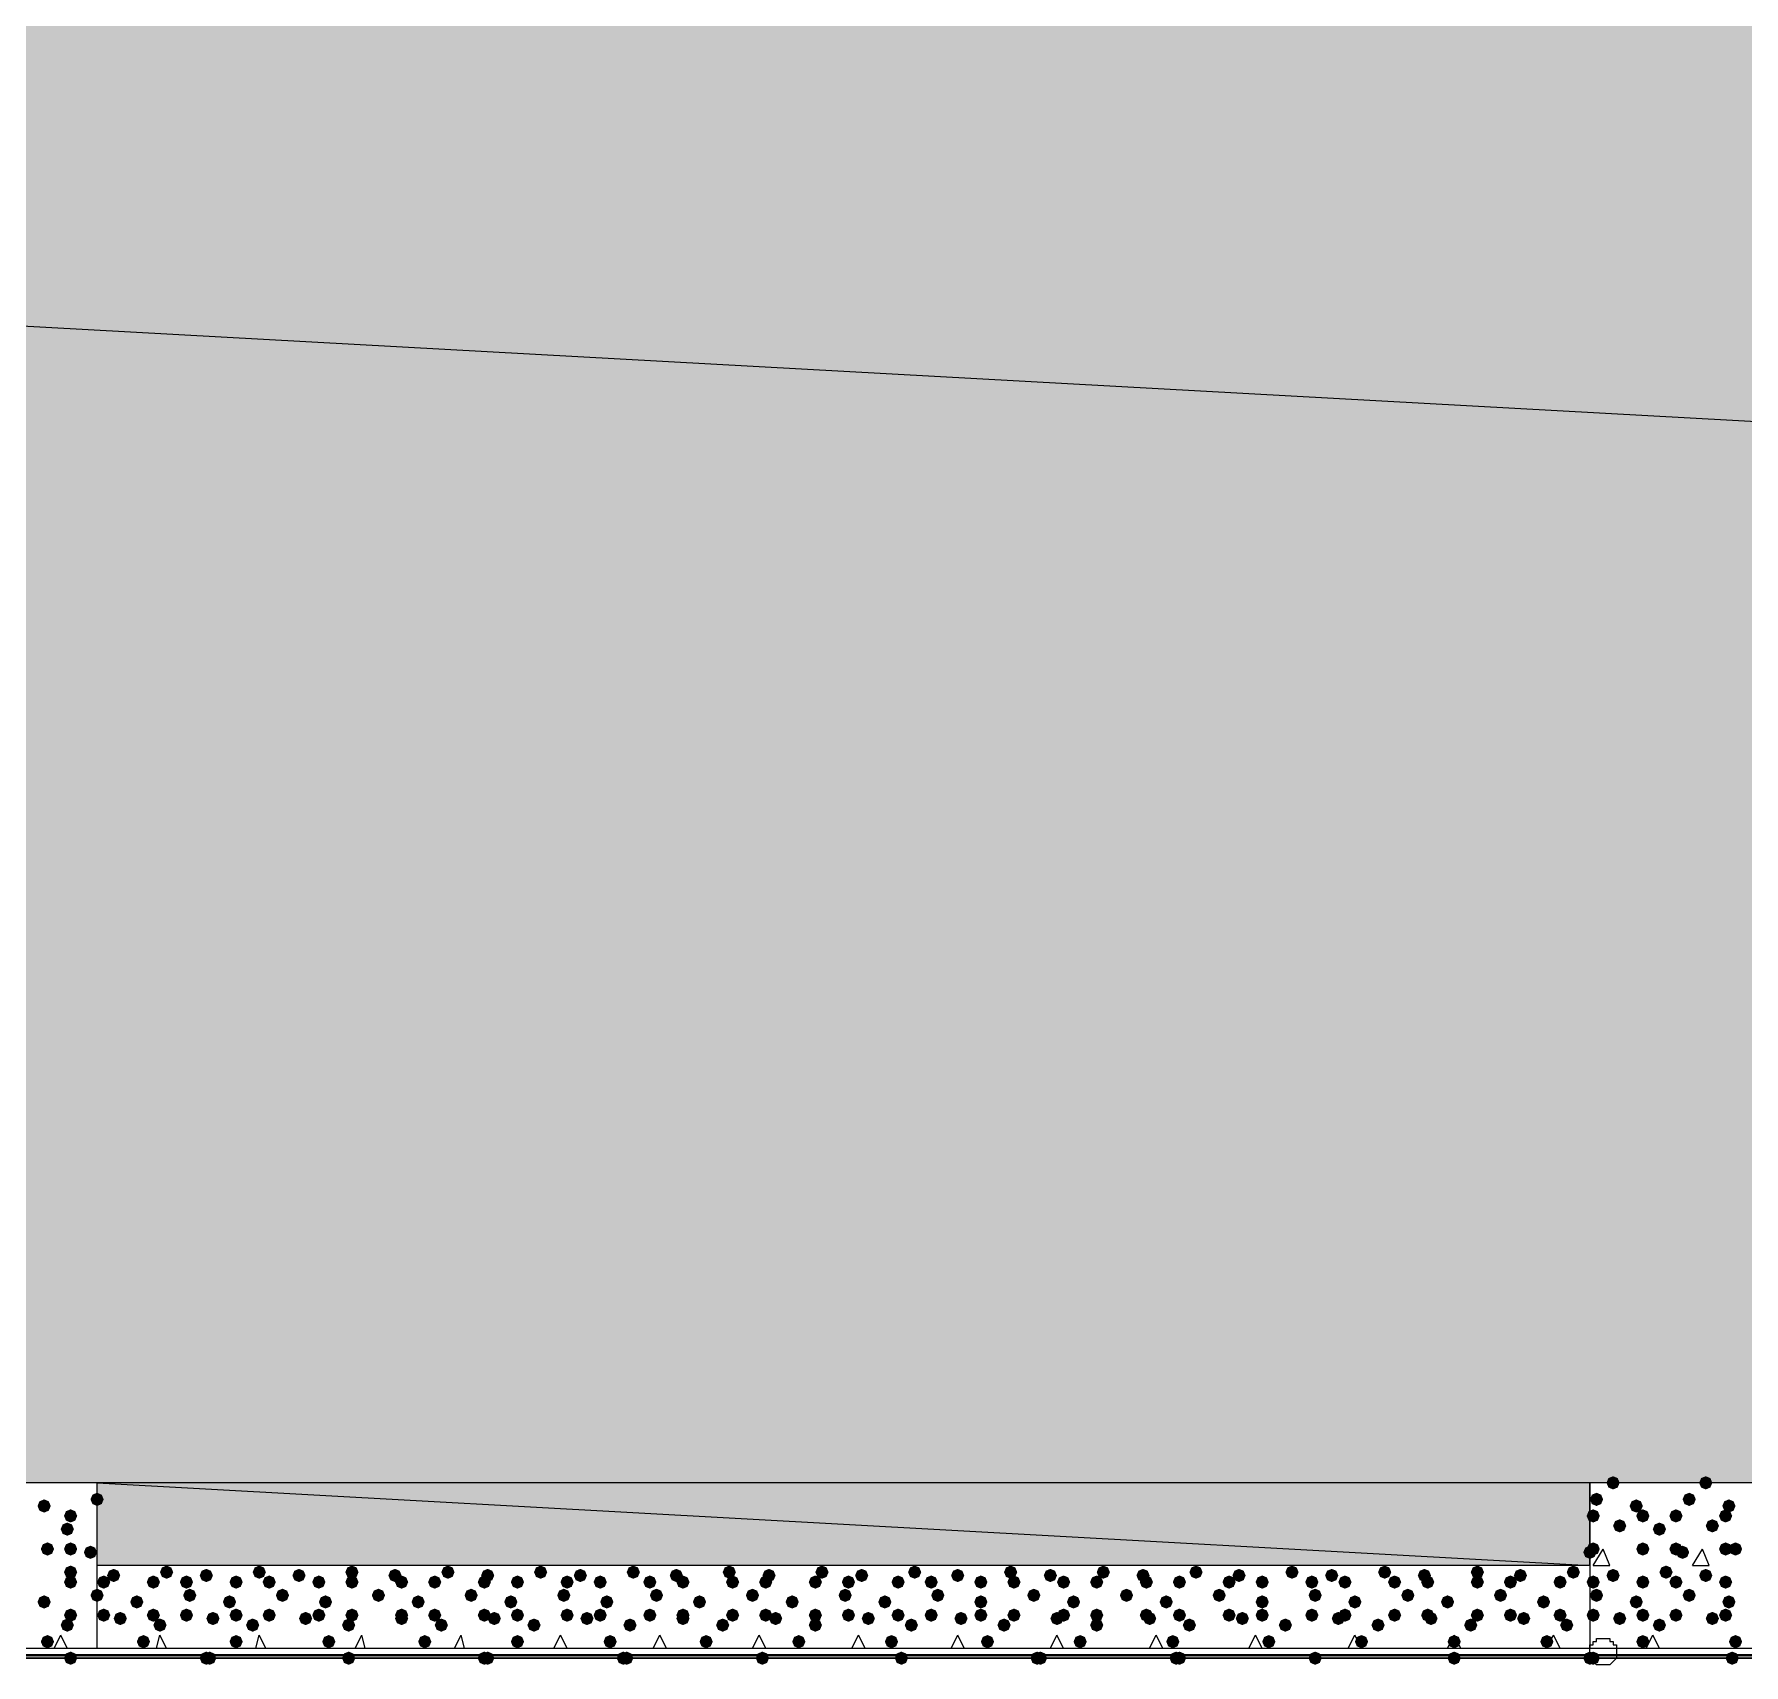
# Model space of a CAD drawing. Header units: millimetres. Extents: x 0 to 420, y 0 to 297.
# Drawn here: x 111.34 to 133.2, y 84.33 to 105.19 of the extents above; entities that cross this region are included whole.
import ezdxf

# ---------------------------------------------------------------- set-up
doc = ezdxf.new("R2010")
doc.units = ezdxf.units.MM
doc.layers.get('0').update_dxf_attribs({"linetype": 'CONTINUOUS'})

msp = doc.modelspace()

# ---------------------------------------------------------------- hatches: boundary and pattern name
at = {"true_color": 0x000008}
h = msp.add_hatch(color=0, dxfattribs=at)
h.paths.add_polyline_path([(379.518333, 105.748667), (33.401, 105.748667), (379.518333, 86.656333)], flags=0)
h.paths.add_polyline_path([(33.401, 105.748667), (379.518333, 86.656333), (33.401, 86.656333)], flags=0)
h = msp.add_hatch(color=0, dxfattribs=at)
h.paths.add_polyline_path([(131.233333, 86.656333), (112.141, 86.656333), (131.233333, 85.598)], flags=0)
h.paths.add_polyline_path([(112.141, 86.656333), (131.233333, 85.598), (112.141, 85.598)], flags=0)
at = {"true_color": 0x000007}
for points in [[(131.614333, 86.656333), (131.589463, 86.596537), (131.529667, 86.571667), (131.469871, 86.596537), (131.445, 86.656333), (131.469871, 86.716129), (131.529667, 86.741), (131.589462, 86.716129)], [(132.799667, 86.656333), (132.774796, 86.596537), (132.715, 86.571667), (132.655204, 86.596537), (132.630333, 86.656333), (132.655204, 86.716129), (132.715, 86.741), (132.774796, 86.716129)], [(111.548333, 86.36), (111.523463, 86.300204), (111.463667, 86.275333), (111.403871, 86.300204), (111.379, 86.36), (111.403871, 86.419796), (111.463667, 86.444667), (111.523462, 86.419796)], [(112.225667, 86.444667), (112.200796, 86.384871), (112.141, 86.36), (112.081204, 86.384871), (112.056333, 86.444667), (112.081204, 86.504462), (112.141, 86.529333), (112.200796, 86.504463)], [(131.402667, 86.444667), (131.377796, 86.384871), (131.318, 86.36), (131.258204, 86.384871), (131.233333, 86.444667), (131.258204, 86.504462), (131.318, 86.529333), (131.377796, 86.504463)], [(131.910667, 86.36), (131.885796, 86.300204), (131.826, 86.275333), (131.766204, 86.300204), (131.741333, 86.36), (131.766204, 86.419796), (131.826, 86.444667), (131.885796, 86.419796)], [(132.588, 86.444667), (132.563129, 86.384871), (132.503333, 86.36), (132.443537, 86.384871), (132.418667, 86.444667), (132.443537, 86.504462), (132.503333, 86.529333), (132.563129, 86.504463)], [(133.096, 86.36), (133.071129, 86.300204), (133.011333, 86.275333), (132.951538, 86.300204), (132.926667, 86.36), (132.951537, 86.419796), (133.011333, 86.444667), (133.071129, 86.419796)], [(111.887, 86.233), (111.862129, 86.173204), (111.802333, 86.148333), (111.742538, 86.173204), (111.717667, 86.233), (111.742537, 86.292796), (111.802333, 86.317667), (111.862129, 86.292796)], [(131.360333, 86.233), (131.335463, 86.173204), (131.275667, 86.148333), (131.215871, 86.173204), (131.191, 86.233), (131.215871, 86.292796), (131.275667, 86.317667), (131.335462, 86.292796)], [(131.699, 86.106), (131.674129, 86.046204), (131.614333, 86.021333), (131.554537, 86.046204), (131.529667, 86.106), (131.554537, 86.165796), (131.614333, 86.190667), (131.674129, 86.165796)], [(131.995333, 86.233), (131.970463, 86.173204), (131.910667, 86.148333), (131.850871, 86.173204), (131.826, 86.233), (131.850871, 86.292796), (131.910667, 86.317667), (131.970462, 86.292796)], [(132.418667, 86.233), (132.393796, 86.173204), (132.334, 86.148333), (132.274204, 86.173204), (132.249333, 86.233), (132.274204, 86.292796), (132.334, 86.317667), (132.393796, 86.292796)], [(132.884333, 86.106), (132.859463, 86.046204), (132.799667, 86.021333), (132.739871, 86.046204), (132.715, 86.106), (132.739871, 86.165796), (132.799667, 86.190667), (132.859462, 86.165796)], [(133.053667, 86.233), (133.028796, 86.173204), (132.969, 86.148333), (132.909204, 86.173204), (132.884333, 86.233), (132.909204, 86.292796), (132.969, 86.317667), (133.028796, 86.292796)], [(111.844667, 86.063667), (111.819796, 86.003871), (111.76, 85.979), (111.700204, 86.003871), (111.675333, 86.063667), (111.700204, 86.123462), (111.76, 86.148333), (111.819796, 86.123463)], [(132.207, 86.063667), (132.182129, 86.003871), (132.122333, 85.979), (132.062538, 86.003871), (132.037667, 86.063667), (132.062537, 86.123462), (132.122333, 86.148333), (132.182129, 86.123463)], [(111.590667, 85.809667), (111.565796, 85.749871), (111.506, 85.725), (111.446204, 85.749871), (111.421333, 85.809667), (111.446204, 85.869462), (111.506, 85.894333), (111.565796, 85.869463)], [(111.887, 85.809667), (111.862129, 85.749871), (111.802333, 85.725), (111.742538, 85.749871), (111.717667, 85.809667), (111.742537, 85.869462), (111.802333, 85.894333), (111.862129, 85.869463)], [(112.141, 85.767333), (112.116129, 85.707538), (112.056333, 85.682667), (111.996537, 85.707538), (111.971667, 85.767333), (111.996537, 85.827129), (112.056333, 85.852), (112.116129, 85.827129)], [(131.318, 85.767333), (131.293129, 85.707538), (131.233333, 85.682667), (131.173537, 85.707538), (131.148667, 85.767333), (131.173537, 85.827129), (131.233333, 85.852), (131.293129, 85.827129)], [(131.360333, 85.809667), (131.335463, 85.749871), (131.275667, 85.725), (131.215871, 85.749871), (131.191, 85.809667), (131.215871, 85.869462), (131.275667, 85.894333), (131.335462, 85.869463)], [(131.995333, 85.809667), (131.970463, 85.749871), (131.910667, 85.725), (131.850871, 85.749871), (131.826, 85.809667), (131.850871, 85.869462), (131.910667, 85.894333), (131.970462, 85.869463)], [(131.995333, 85.809667), (131.970463, 85.749871), (131.910667, 85.725), (131.850871, 85.749871), (131.826, 85.809667), (131.850871, 85.869462), (131.910667, 85.894333), (131.970462, 85.869463)], [(132.418667, 85.809667), (132.393796, 85.749871), (132.334, 85.725), (132.274204, 85.749871), (132.249333, 85.809667), (132.274204, 85.869462), (132.334, 85.894333), (132.393796, 85.869463)], [(132.503333, 85.767333), (132.478463, 85.707538), (132.418667, 85.682667), (132.358871, 85.707538), (132.334, 85.767333), (132.358871, 85.827129), (132.418667, 85.852), (132.478462, 85.827129)], [(133.053667, 85.809667), (133.028796, 85.749871), (132.969, 85.725), (132.909204, 85.749871), (132.884333, 85.809667), (132.909204, 85.869462), (132.969, 85.894333), (133.028796, 85.869463)], [(133.180667, 85.809667), (133.155796, 85.749871), (133.096, 85.725), (133.036204, 85.749871), (133.011333, 85.809667), (133.036204, 85.869462), (133.096, 85.894333), (133.155796, 85.869463)], [(111.887, 85.513333), (111.862129, 85.453537), (111.802333, 85.428667), (111.742538, 85.453537), (111.717667, 85.513333), (111.742537, 85.573129), (111.802333, 85.598), (111.862129, 85.573129)], [(131.614333, 85.471), (131.589463, 85.411204), (131.529667, 85.386333), (131.469871, 85.411204), (131.445, 85.471), (131.469871, 85.530796), (131.529667, 85.555667), (131.589462, 85.530796)], [(132.291667, 85.513333), (132.266796, 85.453537), (132.207, 85.428667), (132.147204, 85.453537), (132.122333, 85.513333), (132.147204, 85.573129), (132.207, 85.598), (132.266796, 85.573129)], [(132.799667, 85.471), (132.774796, 85.411204), (132.715, 85.386333), (132.655204, 85.411204), (132.630333, 85.471), (132.655204, 85.530796), (132.715, 85.555667), (132.774796, 85.530796)], [(111.887, 85.386333), (111.862129, 85.326537), (111.802333, 85.301667), (111.742538, 85.326537), (111.717667, 85.386333), (111.742537, 85.446129), (111.802333, 85.471), (111.862129, 85.446129)], [(112.225667, 85.217), (112.200796, 85.157204), (112.141, 85.132333), (112.081204, 85.157204), (112.056333, 85.217), (112.081204, 85.276796), (112.141, 85.301667), (112.200796, 85.276796)], [(131.360333, 85.386333), (131.335463, 85.326537), (131.275667, 85.301667), (131.215871, 85.326537), (131.191, 85.386333), (131.215871, 85.446129), (131.275667, 85.471), (131.335462, 85.446129)], [(131.402667, 85.217), (131.377796, 85.157204), (131.318, 85.132333), (131.258204, 85.157204), (131.233333, 85.217), (131.258204, 85.276796), (131.318, 85.301667), (131.377796, 85.276796)], [(131.995333, 85.386333), (131.970463, 85.326537), (131.910667, 85.301667), (131.850871, 85.326537), (131.826, 85.386333), (131.850871, 85.446129), (131.910667, 85.471), (131.970462, 85.446129)], [(132.418667, 85.386333), (132.393796, 85.326537), (132.334, 85.301667), (132.274204, 85.326537), (132.249333, 85.386333), (132.274204, 85.446129), (132.334, 85.471), (132.393796, 85.446129)], [(132.588, 85.217), (132.563129, 85.157204), (132.503333, 85.132333), (132.443537, 85.157204), (132.418667, 85.217), (132.443537, 85.276796), (132.503333, 85.301667), (132.563129, 85.276796)], [(133.053667, 85.386333), (133.028796, 85.326537), (132.969, 85.301667), (132.909204, 85.326537), (132.884333, 85.386333), (132.909204, 85.446129), (132.969, 85.471), (133.028796, 85.446129)], [(111.548333, 85.132333), (111.523463, 85.072538), (111.463667, 85.047667), (111.403871, 85.072538), (111.379, 85.132333), (111.403871, 85.192129), (111.463667, 85.217), (111.523462, 85.192129)], [(131.910667, 85.132333), (131.885796, 85.072538), (131.826, 85.047667), (131.766204, 85.072538), (131.741333, 85.132333), (131.766204, 85.192129), (131.826, 85.217), (131.885796, 85.192129)], [(133.096, 85.132333), (133.071129, 85.072538), (133.011333, 85.047667), (132.951538, 85.072538), (132.926667, 85.132333), (132.951537, 85.192129), (133.011333, 85.217), (133.071129, 85.192129)], [(111.844667, 84.836), (111.819796, 84.776204), (111.76, 84.751333), (111.700204, 84.776204), (111.675333, 84.836), (111.700204, 84.895796), (111.76, 84.920667), (111.819796, 84.895796)], [(111.887, 84.963), (111.862129, 84.903204), (111.802333, 84.878333), (111.742538, 84.903204), (111.717667, 84.963), (111.742537, 85.022796), (111.802333, 85.047667), (111.862129, 85.022796)], [(131.360333, 84.963), (131.335463, 84.903204), (131.275667, 84.878333), (131.215871, 84.903204), (131.191, 84.963), (131.215871, 85.022796), (131.275667, 85.047667), (131.335462, 85.022796)], [(131.699, 84.920667), (131.674129, 84.860871), (131.614333, 84.836), (131.554537, 84.860871), (131.529667, 84.920667), (131.554537, 84.980462), (131.614333, 85.005333), (131.674129, 84.980463)], [(131.995333, 84.963), (131.970463, 84.903204), (131.910667, 84.878333), (131.850871, 84.903204), (131.826, 84.963), (131.850871, 85.022796), (131.910667, 85.047667), (131.970462, 85.022796)], [(132.207, 84.836), (132.182129, 84.776204), (132.122333, 84.751333), (132.062538, 84.776204), (132.037667, 84.836), (132.062537, 84.895796), (132.122333, 84.920667), (132.182129, 84.895796)], [(132.418667, 84.963), (132.393796, 84.903204), (132.334, 84.878333), (132.274204, 84.903204), (132.249333, 84.963), (132.274204, 85.022796), (132.334, 85.047667), (132.393796, 85.022796)], [(132.884333, 84.920667), (132.859463, 84.860871), (132.799667, 84.836), (132.739871, 84.860871), (132.715, 84.920667), (132.739871, 84.980462), (132.799667, 85.005333), (132.859462, 84.980463)], [(133.053667, 84.963), (133.028796, 84.903204), (132.969, 84.878333), (132.909204, 84.903204), (132.884333, 84.963), (132.909204, 85.022796), (132.969, 85.047667), (133.028796, 85.022796)], [(111.590667, 84.624333), (111.565796, 84.564537), (111.506, 84.539667), (111.446204, 84.564537), (111.421333, 84.624333), (111.446204, 84.684129), (111.506, 84.709), (111.565796, 84.684129)], [(131.995333, 84.624333), (131.970463, 84.564537), (131.910667, 84.539667), (131.850871, 84.564537), (131.826, 84.624333), (131.850871, 84.684129), (131.910667, 84.709), (131.970462, 84.684129)], [(133.180667, 84.624333), (133.155796, 84.564537), (133.096, 84.539667), (133.036204, 84.564537), (133.011333, 84.624333), (133.036204, 84.684129), (133.096, 84.709), (133.155796, 84.684129)]]:
    msp.add_hatch(color=0, dxfattribs=at).paths.add_polyline_path(points, flags=0)
at = {"true_color": 0x000008}
for points in [[(112.437333, 85.471), (112.412463, 85.411204), (112.352667, 85.386333), (112.292871, 85.411204), (112.268, 85.471), (112.292871, 85.530796), (112.352667, 85.555667), (112.412462, 85.530796)], [(113.114667, 85.513333), (113.089796, 85.453537), (113.03, 85.428667), (112.970204, 85.453537), (112.945333, 85.513333), (112.970204, 85.573129), (113.03, 85.598), (113.089796, 85.573129)], [(113.622667, 85.471), (113.597796, 85.411204), (113.538, 85.386333), (113.478204, 85.411204), (113.453333, 85.471), (113.478204, 85.530796), (113.538, 85.555667), (113.597796, 85.530796)], [(114.3, 85.513333), (114.275129, 85.453537), (114.215333, 85.428667), (114.155538, 85.453537), (114.130667, 85.513333), (114.155537, 85.573129), (114.215333, 85.598), (114.275129, 85.573129)], [(114.808, 85.471), (114.783129, 85.411204), (114.723333, 85.386333), (114.663537, 85.411204), (114.638667, 85.471), (114.663537, 85.530796), (114.723333, 85.555667), (114.783129, 85.530796)], [(115.485333, 85.513333), (115.460463, 85.453537), (115.400667, 85.428667), (115.340871, 85.453537), (115.316, 85.513333), (115.340871, 85.573129), (115.400667, 85.598), (115.460462, 85.573129)], [(116.035667, 85.471), (116.010796, 85.411204), (115.951, 85.386333), (115.891204, 85.411204), (115.866333, 85.471), (115.891204, 85.530796), (115.951, 85.555667), (116.010796, 85.530796)], [(116.713, 85.513333), (116.688129, 85.453537), (116.628333, 85.428667), (116.568537, 85.453537), (116.543667, 85.513333), (116.568537, 85.573129), (116.628333, 85.598), (116.688129, 85.573129)], [(117.221, 85.471), (117.196129, 85.411204), (117.136333, 85.386333), (117.076537, 85.411204), (117.051667, 85.471), (117.076537, 85.530796), (117.136333, 85.555667), (117.196129, 85.530796)], [(117.898333, 85.513333), (117.873463, 85.453537), (117.813667, 85.428667), (117.753871, 85.453537), (117.729, 85.513333), (117.753871, 85.573129), (117.813667, 85.598), (117.873462, 85.573129)], [(118.406333, 85.471), (118.381463, 85.411204), (118.321667, 85.386333), (118.261871, 85.411204), (118.237, 85.471), (118.261871, 85.530796), (118.321667, 85.555667), (118.381462, 85.530796)], [(119.083667, 85.513333), (119.058796, 85.453537), (118.999, 85.428667), (118.939204, 85.453537), (118.914333, 85.513333), (118.939204, 85.573129), (118.999, 85.598), (119.058796, 85.573129)], [(119.634, 85.471), (119.609129, 85.411204), (119.549333, 85.386333), (119.489538, 85.411204), (119.464667, 85.471), (119.489537, 85.530796), (119.549333, 85.555667), (119.609129, 85.530796)], [(120.311333, 85.513333), (120.286463, 85.453537), (120.226667, 85.428667), (120.166871, 85.453537), (120.142, 85.513333), (120.166871, 85.573129), (120.226667, 85.598), (120.286462, 85.573129)], [(120.819333, 85.471), (120.794462, 85.411204), (120.734667, 85.386333), (120.674871, 85.411204), (120.65, 85.471), (120.674871, 85.530796), (120.734667, 85.555667), (120.794462, 85.530796)], [(121.496667, 85.513333), (121.471796, 85.453537), (121.412, 85.428667), (121.352204, 85.453537), (121.327333, 85.513333), (121.352204, 85.573129), (121.412, 85.598), (121.471796, 85.573129)], [(122.004667, 85.471), (121.979796, 85.411204), (121.92, 85.386333), (121.860204, 85.411204), (121.835333, 85.471), (121.860204, 85.530796), (121.92, 85.555667), (121.979796, 85.530796)], [(122.682, 85.513333), (122.657129, 85.453537), (122.597333, 85.428667), (122.537538, 85.453537), (122.512667, 85.513333), (122.537537, 85.573129), (122.597333, 85.598), (122.657129, 85.573129)], [(123.232333, 85.471), (123.207463, 85.411204), (123.147667, 85.386333), (123.087871, 85.411204), (123.063, 85.471), (123.087871, 85.530796), (123.147667, 85.555667), (123.207462, 85.530796)], [(123.909667, 85.513333), (123.884796, 85.453537), (123.825, 85.428667), (123.765204, 85.453537), (123.740333, 85.513333), (123.765204, 85.573129), (123.825, 85.598), (123.884796, 85.573129)], [(124.417667, 85.471), (124.392796, 85.411204), (124.333, 85.386333), (124.273204, 85.411204), (124.248333, 85.471), (124.273204, 85.530796), (124.333, 85.555667), (124.392796, 85.530796)], [(125.095, 85.513333), (125.070129, 85.453537), (125.010333, 85.428667), (124.950538, 85.453537), (124.925667, 85.513333), (124.950537, 85.573129), (125.010333, 85.598), (125.070129, 85.573129)], [(125.603, 85.471), (125.578129, 85.411204), (125.518333, 85.386333), (125.458537, 85.411204), (125.433667, 85.471), (125.458537, 85.530796), (125.518333, 85.555667), (125.578129, 85.530796)], [(126.280333, 85.513333), (126.255463, 85.453537), (126.195667, 85.428667), (126.135871, 85.453537), (126.111, 85.513333), (126.135871, 85.573129), (126.195667, 85.598), (126.255462, 85.573129)], [(126.830667, 85.471), (126.805796, 85.411204), (126.746, 85.386333), (126.686204, 85.411204), (126.661333, 85.471), (126.686204, 85.530796), (126.746, 85.555667), (126.805796, 85.530796)], [(127.508, 85.513333), (127.483129, 85.453537), (127.423333, 85.428667), (127.363537, 85.453537), (127.338667, 85.513333), (127.363537, 85.573129), (127.423333, 85.598), (127.483129, 85.573129)], [(128.016, 85.471), (127.991129, 85.411204), (127.931333, 85.386333), (127.871537, 85.411204), (127.846667, 85.471), (127.871537, 85.530796), (127.931333, 85.555667), (127.991129, 85.530796)], [(128.693333, 85.513333), (128.668463, 85.453537), (128.608667, 85.428667), (128.548871, 85.453537), (128.524, 85.513333), (128.548871, 85.573129), (128.608667, 85.598), (128.668462, 85.573129)], [(129.201333, 85.471), (129.176462, 85.411204), (129.116667, 85.386333), (129.056871, 85.411204), (129.032, 85.471), (129.056871, 85.530796), (129.116667, 85.555667), (129.176462, 85.530796)], [(129.878667, 85.513333), (129.853796, 85.453537), (129.794, 85.428667), (129.734204, 85.453537), (129.709333, 85.513333), (129.734204, 85.573129), (129.794, 85.598), (129.853796, 85.573129)], [(130.429, 85.471), (130.404129, 85.411204), (130.344333, 85.386333), (130.284538, 85.411204), (130.259667, 85.471), (130.284537, 85.530796), (130.344333, 85.555667), (130.404129, 85.530796)], [(131.106333, 85.513333), (131.081462, 85.453537), (131.021667, 85.428667), (130.961871, 85.453537), (130.937, 85.513333), (130.961871, 85.573129), (131.021667, 85.598), (131.081462, 85.573129)], [(112.310333, 85.386333), (112.285463, 85.326537), (112.225667, 85.301667), (112.165871, 85.326537), (112.141, 85.386333), (112.165871, 85.446129), (112.225667, 85.471), (112.285462, 85.446129)], [(112.945333, 85.386333), (112.920463, 85.326537), (112.860667, 85.301667), (112.800871, 85.326537), (112.776, 85.386333), (112.800871, 85.446129), (112.860667, 85.471), (112.920462, 85.446129)], [(113.368667, 85.386333), (113.343796, 85.326537), (113.284, 85.301667), (113.224204, 85.326537), (113.199333, 85.386333), (113.224204, 85.446129), (113.284, 85.471), (113.343796, 85.446129)], [(113.411, 85.217), (113.386129, 85.157204), (113.326333, 85.132333), (113.266537, 85.157204), (113.241667, 85.217), (113.266537, 85.276796), (113.326333, 85.301667), (113.386129, 85.276796)], [(114.003667, 85.386333), (113.978796, 85.326537), (113.919, 85.301667), (113.859204, 85.326537), (113.834333, 85.386333), (113.859204, 85.446129), (113.919, 85.471), (113.978796, 85.446129)], [(114.427, 85.386333), (114.402129, 85.326537), (114.342333, 85.301667), (114.282538, 85.326537), (114.257667, 85.386333), (114.282537, 85.446129), (114.342333, 85.471), (114.402129, 85.446129)], [(114.596333, 85.217), (114.571463, 85.157204), (114.511667, 85.132333), (114.451871, 85.157204), (114.427, 85.217), (114.451871, 85.276796), (114.511667, 85.301667), (114.571462, 85.276796)], [(115.062, 85.386333), (115.037129, 85.326537), (114.977333, 85.301667), (114.917538, 85.326537), (114.892667, 85.386333), (114.917537, 85.446129), (114.977333, 85.471), (115.037129, 85.446129)], [(115.485333, 85.386333), (115.460463, 85.326537), (115.400667, 85.301667), (115.340871, 85.326537), (115.316, 85.386333), (115.340871, 85.446129), (115.400667, 85.471), (115.460462, 85.446129)], [(115.824, 85.217), (115.799129, 85.157204), (115.739333, 85.132333), (115.679538, 85.157204), (115.654667, 85.217), (115.679537, 85.276796), (115.739333, 85.301667), (115.799129, 85.276796)], [(116.120333, 85.386333), (116.095463, 85.326537), (116.035667, 85.301667), (115.975871, 85.326537), (115.951, 85.386333), (115.975871, 85.446129), (116.035667, 85.471), (116.095462, 85.446129)], [(116.543667, 85.386333), (116.518796, 85.326537), (116.459, 85.301667), (116.399204, 85.326537), (116.374333, 85.386333), (116.399204, 85.446129), (116.459, 85.471), (116.518796, 85.446129)], [(117.009333, 85.217), (116.984462, 85.157204), (116.924667, 85.132333), (116.864871, 85.157204), (116.84, 85.217), (116.864871, 85.276796), (116.924667, 85.301667), (116.984462, 85.276796)], [(117.178667, 85.386333), (117.153796, 85.326537), (117.094, 85.301667), (117.034204, 85.326537), (117.009333, 85.386333), (117.034204, 85.446129), (117.094, 85.471), (117.153796, 85.446129)], [(117.602, 85.386333), (117.577129, 85.326537), (117.517333, 85.301667), (117.457538, 85.326537), (117.432667, 85.386333), (117.457537, 85.446129), (117.517333, 85.471), (117.577129, 85.446129)], [(118.194667, 85.217), (118.169796, 85.157204), (118.11, 85.132333), (118.050204, 85.157204), (118.025333, 85.217), (118.050204, 85.276796), (118.11, 85.301667), (118.169796, 85.276796)], [(118.237, 85.386333), (118.212129, 85.326537), (118.152333, 85.301667), (118.092538, 85.326537), (118.067667, 85.386333), (118.092537, 85.446129), (118.152333, 85.471), (118.212129, 85.446129)], [(118.660333, 85.386333), (118.635463, 85.326537), (118.575667, 85.301667), (118.515871, 85.326537), (118.491, 85.386333), (118.515871, 85.446129), (118.575667, 85.471), (118.635462, 85.446129)], [(119.295333, 85.386333), (119.270463, 85.326537), (119.210667, 85.301667), (119.150871, 85.326537), (119.126, 85.386333), (119.150871, 85.446129), (119.210667, 85.471), (119.270462, 85.446129)], [(119.38, 85.217), (119.355129, 85.157204), (119.295333, 85.132333), (119.235538, 85.157204), (119.210667, 85.217), (119.235537, 85.276796), (119.295333, 85.301667), (119.355129, 85.276796)], [(119.718667, 85.386333), (119.693796, 85.326537), (119.634, 85.301667), (119.574204, 85.326537), (119.549333, 85.386333), (119.574204, 85.446129), (119.634, 85.471), (119.693796, 85.446129)], [(120.353667, 85.386333), (120.328796, 85.326537), (120.269, 85.301667), (120.209204, 85.326537), (120.184333, 85.386333), (120.209204, 85.446129), (120.269, 85.471), (120.328796, 85.446129)], [(120.607667, 85.217), (120.582796, 85.157204), (120.523, 85.132333), (120.463204, 85.157204), (120.438333, 85.217), (120.463204, 85.276796), (120.523, 85.301667), (120.582796, 85.276796)], [(120.777, 85.386333), (120.752129, 85.326537), (120.692333, 85.301667), (120.632538, 85.326537), (120.607667, 85.386333), (120.632537, 85.446129), (120.692333, 85.471), (120.752129, 85.446129)], [(121.412, 85.386333), (121.387129, 85.326537), (121.327333, 85.301667), (121.267538, 85.326537), (121.242667, 85.386333), (121.267537, 85.446129), (121.327333, 85.471), (121.387129, 85.446129)], [(121.793, 85.217), (121.768129, 85.157204), (121.708333, 85.132333), (121.648537, 85.157204), (121.623667, 85.217), (121.648537, 85.276796), (121.708333, 85.301667), (121.768129, 85.276796)], [(121.835333, 85.386333), (121.810463, 85.326537), (121.750667, 85.301667), (121.690871, 85.326537), (121.666, 85.386333), (121.690871, 85.446129), (121.750667, 85.471), (121.810462, 85.446129)], [(122.470333, 85.386333), (122.445463, 85.326537), (122.385667, 85.301667), (122.325871, 85.326537), (122.301, 85.386333), (122.325871, 85.446129), (122.385667, 85.471), (122.445462, 85.446129)], [(122.893667, 85.386333), (122.868796, 85.326537), (122.809, 85.301667), (122.749204, 85.326537), (122.724333, 85.386333), (122.749204, 85.446129), (122.809, 85.471), (122.868796, 85.446129)], [(122.978333, 85.217), (122.953463, 85.157204), (122.893667, 85.132333), (122.833871, 85.157204), (122.809, 85.217), (122.833871, 85.276796), (122.893667, 85.301667), (122.953462, 85.276796)], [(123.528667, 85.386333), (123.503796, 85.326537), (123.444, 85.301667), (123.384204, 85.326537), (123.359333, 85.386333), (123.384204, 85.446129), (123.444, 85.471), (123.503796, 85.446129)], [(123.952, 85.386333), (123.927129, 85.326537), (123.867333, 85.301667), (123.807538, 85.326537), (123.782667, 85.386333), (123.807537, 85.446129), (123.867333, 85.471), (123.927129, 85.446129)], [(124.206, 85.217), (124.181129, 85.157204), (124.121333, 85.132333), (124.061537, 85.157204), (124.036667, 85.217), (124.061537, 85.276796), (124.121333, 85.301667), (124.181129, 85.276796)], [(124.587, 85.386333), (124.562129, 85.326537), (124.502333, 85.301667), (124.442538, 85.326537), (124.417667, 85.386333), (124.442537, 85.446129), (124.502333, 85.471), (124.562129, 85.446129)], [(125.010333, 85.386333), (124.985463, 85.326537), (124.925667, 85.301667), (124.865871, 85.326537), (124.841, 85.386333), (124.865871, 85.446129), (124.925667, 85.471), (124.985462, 85.446129)], [(125.391333, 85.217), (125.366463, 85.157204), (125.306667, 85.132333), (125.246871, 85.157204), (125.222, 85.217), (125.246871, 85.276796), (125.306667, 85.301667), (125.366462, 85.276796)], [(125.645333, 85.386333), (125.620463, 85.326537), (125.560667, 85.301667), (125.500871, 85.326537), (125.476, 85.386333), (125.500871, 85.446129), (125.560667, 85.471), (125.620462, 85.446129)], [(126.068667, 85.386333), (126.043796, 85.326537), (125.984, 85.301667), (125.924204, 85.326537), (125.899333, 85.386333), (125.924204, 85.446129), (125.984, 85.471), (126.043796, 85.446129)], [(126.576667, 85.217), (126.551796, 85.157204), (126.492, 85.132333), (126.432204, 85.157204), (126.407333, 85.217), (126.432204, 85.276796), (126.492, 85.301667), (126.551796, 85.276796)], [(126.703667, 85.386333), (126.678796, 85.326537), (126.619, 85.301667), (126.559204, 85.326537), (126.534333, 85.386333), (126.559204, 85.446129), (126.619, 85.471), (126.678796, 85.446129)], [(127.127, 85.386333), (127.102129, 85.326537), (127.042333, 85.301667), (126.982538, 85.326537), (126.957667, 85.386333), (126.982537, 85.446129), (127.042333, 85.471), (127.102129, 85.446129)], [(127.762, 85.386333), (127.737129, 85.326537), (127.677333, 85.301667), (127.617538, 85.326537), (127.592667, 85.386333), (127.617537, 85.446129), (127.677333, 85.471), (127.737129, 85.446129)], [(127.804333, 85.217), (127.779462, 85.157204), (127.719667, 85.132333), (127.659871, 85.157204), (127.635, 85.217), (127.659871, 85.276796), (127.719667, 85.301667), (127.779462, 85.276796)], [(128.185333, 85.386333), (128.160463, 85.326537), (128.100667, 85.301667), (128.040871, 85.326537), (128.016, 85.386333), (128.040871, 85.446129), (128.100667, 85.471), (128.160462, 85.446129)], [(128.820333, 85.386333), (128.795463, 85.326537), (128.735667, 85.301667), (128.675871, 85.326537), (128.651, 85.386333), (128.675871, 85.446129), (128.735667, 85.471), (128.795462, 85.446129)], [(128.989667, 85.217), (128.964796, 85.157204), (128.905, 85.132333), (128.845204, 85.157204), (128.820333, 85.217), (128.845204, 85.276796), (128.905, 85.301667), (128.964796, 85.276796)], [(129.243667, 85.386333), (129.218796, 85.326537), (129.159, 85.301667), (129.099204, 85.326537), (129.074333, 85.386333), (129.099204, 85.446129), (129.159, 85.471), (129.218796, 85.446129)], [(129.878667, 85.386333), (129.853796, 85.326537), (129.794, 85.301667), (129.734204, 85.326537), (129.709333, 85.386333), (129.734204, 85.446129), (129.794, 85.471), (129.853796, 85.446129)], [(130.175, 85.217), (130.150129, 85.157204), (130.090333, 85.132333), (130.030538, 85.157204), (130.005667, 85.217), (130.030537, 85.276796), (130.090333, 85.301667), (130.150129, 85.276796)], [(130.302, 85.386333), (130.277129, 85.326537), (130.217333, 85.301667), (130.157538, 85.326537), (130.132667, 85.386333), (130.157537, 85.446129), (130.217333, 85.471), (130.277129, 85.446129)], [(130.937, 85.386333), (130.912129, 85.326537), (130.852333, 85.301667), (130.792538, 85.326537), (130.767667, 85.386333), (130.792537, 85.446129), (130.852333, 85.471), (130.912129, 85.446129)], [(112.733667, 85.132333), (112.708796, 85.072538), (112.649, 85.047667), (112.589204, 85.072538), (112.564333, 85.132333), (112.589204, 85.192129), (112.649, 85.217), (112.708796, 85.192129)], [(113.919, 85.132333), (113.894129, 85.072538), (113.834333, 85.047667), (113.774538, 85.072538), (113.749667, 85.132333), (113.774537, 85.192129), (113.834333, 85.217), (113.894129, 85.192129)], [(115.146667, 85.132333), (115.121796, 85.072538), (115.062, 85.047667), (115.002204, 85.072538), (114.977333, 85.132333), (115.002204, 85.192129), (115.062, 85.217), (115.121796, 85.192129)], [(116.332, 85.132333), (116.307129, 85.072538), (116.247333, 85.047667), (116.187538, 85.072538), (116.162667, 85.132333), (116.187537, 85.192129), (116.247333, 85.217), (116.307129, 85.192129)], [(117.517333, 85.132333), (117.492463, 85.072538), (117.432667, 85.047667), (117.372871, 85.072538), (117.348, 85.132333), (117.372871, 85.192129), (117.432667, 85.217), (117.492462, 85.192129)], [(118.745, 85.132333), (118.720129, 85.072538), (118.660333, 85.047667), (118.600538, 85.072538), (118.575667, 85.132333), (118.600537, 85.192129), (118.660333, 85.217), (118.720129, 85.192129)], [(119.930333, 85.132333), (119.905463, 85.072538), (119.845667, 85.047667), (119.785871, 85.072538), (119.761, 85.132333), (119.785871, 85.192129), (119.845667, 85.217), (119.905462, 85.192129)], [(121.115667, 85.132333), (121.090796, 85.072538), (121.031, 85.047667), (120.971204, 85.072538), (120.946333, 85.132333), (120.971204, 85.192129), (121.031, 85.217), (121.090796, 85.192129)], [(122.301, 85.132333), (122.276129, 85.072538), (122.216333, 85.047667), (122.156537, 85.072538), (122.131667, 85.132333), (122.156537, 85.192129), (122.216333, 85.217), (122.276129, 85.192129)], [(123.528667, 85.132333), (123.503796, 85.072538), (123.444, 85.047667), (123.384204, 85.072538), (123.359333, 85.132333), (123.384204, 85.192129), (123.444, 85.217), (123.503796, 85.192129)], [(124.714, 85.132333), (124.689129, 85.072538), (124.629333, 85.047667), (124.569538, 85.072538), (124.544667, 85.132333), (124.569537, 85.192129), (124.629333, 85.217), (124.689129, 85.192129)], [(125.899333, 85.132333), (125.874462, 85.072538), (125.814667, 85.047667), (125.754871, 85.072538), (125.73, 85.132333), (125.754871, 85.192129), (125.814667, 85.217), (125.874462, 85.192129)], [(127.127, 85.132333), (127.102129, 85.072538), (127.042333, 85.047667), (126.982538, 85.072538), (126.957667, 85.132333), (126.982537, 85.192129), (127.042333, 85.217), (127.102129, 85.192129)], [(128.312333, 85.132333), (128.287463, 85.072538), (128.227667, 85.047667), (128.167871, 85.072538), (128.143, 85.132333), (128.167871, 85.192129), (128.227667, 85.217), (128.287462, 85.192129)], [(129.497667, 85.132333), (129.472796, 85.072538), (129.413, 85.047667), (129.353204, 85.072538), (129.328333, 85.132333), (129.353204, 85.192129), (129.413, 85.217), (129.472796, 85.192129)], [(130.725333, 85.132333), (130.700463, 85.072538), (130.640667, 85.047667), (130.580871, 85.072538), (130.556, 85.132333), (130.580871, 85.192129), (130.640667, 85.217), (130.700462, 85.192129)], [(112.310333, 84.963), (112.285463, 84.903204), (112.225667, 84.878333), (112.165871, 84.903204), (112.141, 84.963), (112.165871, 85.022796), (112.225667, 85.047667), (112.285462, 85.022796)], [(112.522, 84.920667), (112.497129, 84.860871), (112.437333, 84.836), (112.377538, 84.860871), (112.352667, 84.920667), (112.377537, 84.980462), (112.437333, 85.005333), (112.497129, 84.980463)], [(112.945333, 84.963), (112.920463, 84.903204), (112.860667, 84.878333), (112.800871, 84.903204), (112.776, 84.963), (112.800871, 85.022796), (112.860667, 85.047667), (112.920462, 85.022796)], [(113.03, 84.836), (113.005129, 84.776204), (112.945333, 84.751333), (112.885538, 84.776204), (112.860667, 84.836), (112.885537, 84.895796), (112.945333, 84.920667), (113.005129, 84.895796)], [(113.368667, 84.963), (113.343796, 84.903204), (113.284, 84.878333), (113.224204, 84.903204), (113.199333, 84.963), (113.224204, 85.022796), (113.284, 85.047667), (113.343796, 85.022796)], [(113.707333, 84.920667), (113.682463, 84.860871), (113.622667, 84.836), (113.562871, 84.860871), (113.538, 84.920667), (113.562871, 84.980462), (113.622667, 85.005333), (113.682462, 84.980463)], [(114.003667, 84.963), (113.978796, 84.903204), (113.919, 84.878333), (113.859204, 84.903204), (113.834333, 84.963), (113.859204, 85.022796), (113.919, 85.047667), (113.978796, 85.022796)], [(114.215333, 84.836), (114.190463, 84.776204), (114.130667, 84.751333), (114.070871, 84.776204), (114.046, 84.836), (114.070871, 84.895796), (114.130667, 84.920667), (114.190462, 84.895796)], [(114.427, 84.963), (114.402129, 84.903204), (114.342333, 84.878333), (114.282538, 84.903204), (114.257667, 84.963), (114.282537, 85.022796), (114.342333, 85.047667), (114.402129, 85.022796)], [(114.892667, 84.920667), (114.867796, 84.860871), (114.808, 84.836), (114.748204, 84.860871), (114.723333, 84.920667), (114.748204, 84.980462), (114.808, 85.005333), (114.867796, 84.980463)], [(115.062, 84.963), (115.037129, 84.903204), (114.977333, 84.878333), (114.917538, 84.903204), (114.892667, 84.963), (114.917537, 85.022796), (114.977333, 85.047667), (115.037129, 85.022796)], [(115.443, 84.836), (115.418129, 84.776204), (115.358333, 84.751333), (115.298537, 84.776204), (115.273667, 84.836), (115.298537, 84.895796), (115.358333, 84.920667), (115.418129, 84.895796)], [(115.485333, 84.963), (115.460463, 84.903204), (115.400667, 84.878333), (115.340871, 84.903204), (115.316, 84.963), (115.340871, 85.022796), (115.400667, 85.047667), (115.460462, 85.022796)], [(116.120333, 84.963), (116.095463, 84.903204), (116.035667, 84.878333), (115.975871, 84.903204), (115.951, 84.963), (115.975871, 85.022796), (116.035667, 85.047667), (116.095462, 85.022796)], [(116.120333, 84.920667), (116.095463, 84.860871), (116.035667, 84.836), (115.975871, 84.860871), (115.951, 84.920667), (115.975871, 84.980462), (116.035667, 85.005333), (116.095462, 84.980463)], [(116.543667, 84.963), (116.518796, 84.903204), (116.459, 84.878333), (116.399204, 84.903204), (116.374333, 84.963), (116.399204, 85.022796), (116.459, 85.047667), (116.518796, 85.022796)], [(116.628333, 84.836), (116.603463, 84.776204), (116.543667, 84.751333), (116.483871, 84.776204), (116.459, 84.836), (116.483871, 84.895796), (116.543667, 84.920667), (116.603462, 84.895796)], [(117.178667, 84.963), (117.153796, 84.903204), (117.094, 84.878333), (117.034204, 84.903204), (117.009333, 84.963), (117.034204, 85.022796), (117.094, 85.047667), (117.153796, 85.022796)], [(117.305667, 84.920667), (117.280796, 84.860871), (117.221, 84.836), (117.161204, 84.860871), (117.136333, 84.920667), (117.161204, 84.980462), (117.221, 85.005333), (117.280796, 84.980463)], [(117.602, 84.963), (117.577129, 84.903204), (117.517333, 84.878333), (117.457538, 84.903204), (117.432667, 84.963), (117.457537, 85.022796), (117.517333, 85.047667), (117.577129, 85.022796)], [(117.813667, 84.836), (117.788796, 84.776204), (117.729, 84.751333), (117.669204, 84.776204), (117.644333, 84.836), (117.669204, 84.895796), (117.729, 84.920667), (117.788796, 84.895796)], [(118.237, 84.963), (118.212129, 84.903204), (118.152333, 84.878333), (118.092538, 84.903204), (118.067667, 84.963), (118.092537, 85.022796), (118.152333, 85.047667), (118.212129, 85.022796)], [(118.491, 84.920667), (118.466129, 84.860871), (118.406333, 84.836), (118.346537, 84.860871), (118.321667, 84.920667), (118.346537, 84.980462), (118.406333, 85.005333), (118.466129, 84.980463)], [(118.660333, 84.963), (118.635463, 84.903204), (118.575667, 84.878333), (118.515871, 84.903204), (118.491, 84.963), (118.515871, 85.022796), (118.575667, 85.047667), (118.635462, 85.022796)], [(119.041333, 84.836), (119.016462, 84.776204), (118.956667, 84.751333), (118.896871, 84.776204), (118.872, 84.836), (118.896871, 84.895796), (118.956667, 84.920667), (119.016462, 84.895796)], [(119.295333, 84.963), (119.270463, 84.903204), (119.210667, 84.878333), (119.150871, 84.903204), (119.126, 84.963), (119.150871, 85.022796), (119.210667, 85.047667), (119.270462, 85.022796)], [(119.718667, 84.963), (119.693796, 84.903204), (119.634, 84.878333), (119.574204, 84.903204), (119.549333, 84.963), (119.574204, 85.022796), (119.634, 85.047667), (119.693796, 85.022796)], [(119.718667, 84.920667), (119.693796, 84.860871), (119.634, 84.836), (119.574204, 84.860871), (119.549333, 84.920667), (119.574204, 84.980462), (119.634, 85.005333), (119.693796, 84.980463)], [(120.226667, 84.836), (120.201796, 84.776204), (120.142, 84.751333), (120.082204, 84.776204), (120.057333, 84.836), (120.082204, 84.895796), (120.142, 84.920667), (120.201796, 84.895796)], [(120.353667, 84.963), (120.328796, 84.903204), (120.269, 84.878333), (120.209204, 84.903204), (120.184333, 84.963), (120.209204, 85.022796), (120.269, 85.047667), (120.328796, 85.022796)], [(120.777, 84.963), (120.752129, 84.903204), (120.692333, 84.878333), (120.632538, 84.903204), (120.607667, 84.963), (120.632537, 85.022796), (120.692333, 85.047667), (120.752129, 85.022796)], [(120.904, 84.920667), (120.879129, 84.860871), (120.819333, 84.836), (120.759538, 84.860871), (120.734667, 84.920667), (120.759537, 84.980462), (120.819333, 85.005333), (120.879129, 84.980463)], [(121.412, 84.963), (121.387129, 84.903204), (121.327333, 84.878333), (121.267538, 84.903204), (121.242667, 84.963), (121.267537, 85.022796), (121.327333, 85.047667), (121.387129, 85.022796)], [(121.412, 84.836), (121.387129, 84.776204), (121.327333, 84.751333), (121.267538, 84.776204), (121.242667, 84.836), (121.267537, 84.895796), (121.327333, 84.920667), (121.387129, 84.895796)], [(121.835333, 84.963), (121.810463, 84.903204), (121.750667, 84.878333), (121.690871, 84.903204), (121.666, 84.963), (121.690871, 85.022796), (121.750667, 85.047667), (121.810462, 85.022796)], [(122.089333, 84.920667), (122.064462, 84.860871), (122.004667, 84.836), (121.944871, 84.860871), (121.92, 84.920667), (121.944871, 84.980462), (122.004667, 85.005333), (122.064462, 84.980463)], [(122.470333, 84.963), (122.445463, 84.903204), (122.385667, 84.878333), (122.325871, 84.903204), (122.301, 84.963), (122.325871, 85.022796), (122.385667, 85.047667), (122.445462, 85.022796)], [(122.639667, 84.836), (122.614796, 84.776204), (122.555, 84.751333), (122.495204, 84.776204), (122.470333, 84.836), (122.495204, 84.895796), (122.555, 84.920667), (122.614796, 84.895796)], [(122.893667, 84.963), (122.868796, 84.903204), (122.809, 84.878333), (122.749204, 84.903204), (122.724333, 84.963), (122.749204, 85.022796), (122.809, 85.047667), (122.868796, 85.022796)], [(123.274667, 84.920667), (123.249796, 84.860871), (123.19, 84.836), (123.130204, 84.860871), (123.105333, 84.920667), (123.130204, 84.980462), (123.19, 85.005333), (123.249796, 84.980463)], [(123.528667, 84.963), (123.503796, 84.903204), (123.444, 84.878333), (123.384204, 84.903204), (123.359333, 84.963), (123.384204, 85.022796), (123.444, 85.047667), (123.503796, 85.022796)], [(123.825, 84.836), (123.800129, 84.776204), (123.740333, 84.751333), (123.680538, 84.776204), (123.655667, 84.836), (123.680537, 84.895796), (123.740333, 84.920667), (123.800129, 84.895796)], [(123.952, 84.963), (123.927129, 84.903204), (123.867333, 84.878333), (123.807538, 84.903204), (123.782667, 84.963), (123.807537, 85.022796), (123.867333, 85.047667), (123.927129, 85.022796)], [(124.502333, 84.920667), (124.477463, 84.860871), (124.417667, 84.836), (124.357871, 84.860871), (124.333, 84.920667), (124.357871, 84.980462), (124.417667, 85.005333), (124.477462, 84.980463)], [(124.587, 84.963), (124.562129, 84.903204), (124.502333, 84.878333), (124.442538, 84.903204), (124.417667, 84.963), (124.442537, 85.022796), (124.502333, 85.047667), (124.562129, 85.022796)], [(125.010333, 84.963), (124.985463, 84.903204), (124.925667, 84.878333), (124.865871, 84.903204), (124.841, 84.963), (124.865871, 85.022796), (124.925667, 85.047667), (124.985462, 85.022796)], [(125.010333, 84.836), (124.985463, 84.776204), (124.925667, 84.751333), (124.865871, 84.776204), (124.841, 84.836), (124.865871, 84.895796), (124.925667, 84.920667), (124.985462, 84.895796)], [(125.645333, 84.963), (125.620463, 84.903204), (125.560667, 84.878333), (125.500871, 84.903204), (125.476, 84.963), (125.500871, 85.022796), (125.560667, 85.047667), (125.620462, 85.022796)], [(125.687667, 84.920667), (125.662796, 84.860871), (125.603, 84.836), (125.543204, 84.860871), (125.518333, 84.920667), (125.543204, 84.980462), (125.603, 85.005333), (125.662796, 84.980463)], [(126.068667, 84.963), (126.043796, 84.903204), (125.984, 84.878333), (125.924204, 84.903204), (125.899333, 84.963), (125.924204, 85.022796), (125.984, 85.047667), (126.043796, 85.022796)], [(126.195667, 84.836), (126.170796, 84.776204), (126.111, 84.751333), (126.051204, 84.776204), (126.026333, 84.836), (126.051204, 84.895796), (126.111, 84.920667), (126.170796, 84.895796)], [(126.703667, 84.963), (126.678796, 84.903204), (126.619, 84.878333), (126.559204, 84.903204), (126.534333, 84.963), (126.559204, 85.022796), (126.619, 85.047667), (126.678796, 85.022796)], [(126.873, 84.920667), (126.848129, 84.860871), (126.788333, 84.836), (126.728537, 84.860871), (126.703667, 84.920667), (126.728537, 84.980462), (126.788333, 85.005333), (126.848129, 84.980463)], [(127.127, 84.963), (127.102129, 84.903204), (127.042333, 84.878333), (126.982538, 84.903204), (126.957667, 84.963), (126.982537, 85.022796), (127.042333, 85.047667), (127.102129, 85.022796)], [(127.423333, 84.836), (127.398463, 84.776204), (127.338667, 84.751333), (127.278871, 84.776204), (127.254, 84.836), (127.278871, 84.895796), (127.338667, 84.920667), (127.398462, 84.895796)], [(127.762, 84.963), (127.737129, 84.903204), (127.677333, 84.878333), (127.617538, 84.903204), (127.592667, 84.963), (127.617537, 85.022796), (127.677333, 85.047667), (127.737129, 85.022796)], [(128.100667, 84.920667), (128.075796, 84.860871), (128.016, 84.836), (127.956204, 84.860871), (127.931333, 84.920667), (127.956204, 84.980462), (128.016, 85.005333), (128.075796, 84.980463)], [(128.185333, 84.963), (128.160463, 84.903204), (128.100667, 84.878333), (128.040871, 84.903204), (128.016, 84.963), (128.040871, 85.022796), (128.100667, 85.047667), (128.160462, 85.022796)], [(128.608667, 84.836), (128.583796, 84.776204), (128.524, 84.751333), (128.464204, 84.776204), (128.439333, 84.836), (128.464204, 84.895796), (128.524, 84.920667), (128.583796, 84.895796)], [(128.820333, 84.963), (128.795463, 84.903204), (128.735667, 84.878333), (128.675871, 84.903204), (128.651, 84.963), (128.675871, 85.022796), (128.735667, 85.047667), (128.795462, 85.022796)], [(129.243667, 84.963), (129.218796, 84.903204), (129.159, 84.878333), (129.099204, 84.903204), (129.074333, 84.963), (129.099204, 85.022796), (129.159, 85.047667), (129.218796, 85.022796)], [(129.286, 84.920667), (129.261129, 84.860871), (129.201333, 84.836), (129.141537, 84.860871), (129.116667, 84.920667), (129.141537, 84.980462), (129.201333, 85.005333), (129.261129, 84.980463)], [(129.794, 84.836), (129.769129, 84.776204), (129.709333, 84.751333), (129.649538, 84.776204), (129.624667, 84.836), (129.649537, 84.895796), (129.709333, 84.920667), (129.769129, 84.895796)], [(129.878667, 84.963), (129.853796, 84.903204), (129.794, 84.878333), (129.734204, 84.903204), (129.709333, 84.963), (129.734204, 85.022796), (129.794, 85.047667), (129.853796, 85.022796)], [(130.302, 84.963), (130.277129, 84.903204), (130.217333, 84.878333), (130.157538, 84.903204), (130.132667, 84.963), (130.157537, 85.022796), (130.217333, 85.047667), (130.277129, 85.022796)], [(130.471333, 84.920667), (130.446463, 84.860871), (130.386667, 84.836), (130.326871, 84.860871), (130.302, 84.920667), (130.326871, 84.980462), (130.386667, 85.005333), (130.446462, 84.980463)], [(130.937, 84.963), (130.912129, 84.903204), (130.852333, 84.878333), (130.792538, 84.903204), (130.767667, 84.963), (130.792537, 85.022796), (130.852333, 85.047667), (130.912129, 85.022796)], [(131.021667, 84.836), (130.996796, 84.776204), (130.937, 84.751333), (130.877204, 84.776204), (130.852333, 84.836), (130.877204, 84.895796), (130.937, 84.920667), (130.996796, 84.895796)], [(112.818333, 84.624333), (112.793463, 84.564537), (112.733667, 84.539667), (112.673871, 84.564537), (112.649, 84.624333), (112.673871, 84.684129), (112.733667, 84.709), (112.793462, 84.684129)], [(114.003667, 84.624333), (113.978796, 84.564537), (113.919, 84.539667), (113.859204, 84.564537), (113.834333, 84.624333), (113.859204, 84.684129), (113.919, 84.709), (113.978796, 84.684129)], [(115.189, 84.624333), (115.164129, 84.564537), (115.104333, 84.539667), (115.044538, 84.564537), (115.019667, 84.624333), (115.044537, 84.684129), (115.104333, 84.709), (115.164129, 84.684129)], [(116.416667, 84.624333), (116.391796, 84.564537), (116.332, 84.539667), (116.272204, 84.564537), (116.247333, 84.624333), (116.272204, 84.684129), (116.332, 84.709), (116.391796, 84.684129)], [(117.602, 84.624333), (117.577129, 84.564537), (117.517333, 84.539667), (117.457538, 84.564537), (117.432667, 84.624333), (117.457537, 84.684129), (117.517333, 84.709), (117.577129, 84.684129)], [(118.787333, 84.624333), (118.762463, 84.564537), (118.702667, 84.539667), (118.642871, 84.564537), (118.618, 84.624333), (118.642871, 84.684129), (118.702667, 84.709), (118.762462, 84.684129)], [(120.015, 84.624333), (119.990129, 84.564537), (119.930333, 84.539667), (119.870538, 84.564537), (119.845667, 84.624333), (119.870537, 84.684129), (119.930333, 84.709), (119.990129, 84.684129)], [(121.200333, 84.624333), (121.175463, 84.564537), (121.115667, 84.539667), (121.055871, 84.564537), (121.031, 84.624333), (121.055871, 84.684129), (121.115667, 84.709), (121.175462, 84.684129)], [(122.385667, 84.624333), (122.360796, 84.564537), (122.301, 84.539667), (122.241204, 84.564537), (122.216333, 84.624333), (122.241204, 84.684129), (122.301, 84.709), (122.360796, 84.684129)], [(123.613333, 84.624333), (123.588463, 84.564537), (123.528667, 84.539667), (123.468871, 84.564537), (123.444, 84.624333), (123.468871, 84.684129), (123.528667, 84.709), (123.588462, 84.684129)], [(124.798667, 84.624333), (124.773796, 84.564537), (124.714, 84.539667), (124.654204, 84.564537), (124.629333, 84.624333), (124.654204, 84.684129), (124.714, 84.709), (124.773796, 84.684129)], [(125.984, 84.624333), (125.959129, 84.564537), (125.899333, 84.539667), (125.839538, 84.564537), (125.814667, 84.624333), (125.839537, 84.684129), (125.899333, 84.709), (125.959129, 84.684129)], [(127.211667, 84.624333), (127.186796, 84.564537), (127.127, 84.539667), (127.067204, 84.564537), (127.042333, 84.624333), (127.067204, 84.684129), (127.127, 84.709), (127.186796, 84.684129)], [(128.397, 84.624333), (128.372129, 84.564537), (128.312333, 84.539667), (128.252538, 84.564537), (128.227667, 84.624333), (128.252537, 84.684129), (128.312333, 84.709), (128.372129, 84.684129)], [(129.582333, 84.624333), (129.557463, 84.564537), (129.497667, 84.539667), (129.437871, 84.564537), (129.413, 84.624333), (129.437871, 84.684129), (129.497667, 84.709), (129.557462, 84.684129)], [(130.767667, 84.624333), (130.742796, 84.564537), (130.683, 84.539667), (130.623204, 84.564537), (130.598333, 84.624333), (130.623204, 84.684129), (130.683, 84.709), (130.742796, 84.684129)]]:
    msp.add_hatch(color=0, dxfattribs=at).paths.add_polyline_path(points, flags=0)
at = {"true_color": 0x000007}
h = msp.add_hatch(color=0, dxfattribs=at)
h.paths.add_polyline_path([(380.661333, 84.455), (32.215667, 84.455), (380.661333, 84.412667)], flags=0)
h.paths.add_polyline_path([(32.215667, 84.455), (380.661333, 84.412667), (32.215667, 84.412667)], flags=0)
at = {"true_color": 0x0000fe}
for points in [[(111.887, 84.412667), (111.862129, 84.352871), (111.802333, 84.328), (111.742538, 84.352871), (111.717667, 84.412667), (111.742537, 84.472462), (111.802333, 84.497333), (111.862129, 84.472463)], [(111.887, 84.412667), (111.862129, 84.352871), (111.802333, 84.328), (111.742538, 84.352871), (111.717667, 84.412667), (111.742537, 84.472462), (111.802333, 84.497333), (111.862129, 84.472463)], [(113.622667, 84.412667), (113.597796, 84.352871), (113.538, 84.328), (113.478204, 84.352871), (113.453333, 84.412667), (113.478204, 84.472462), (113.538, 84.497333), (113.597796, 84.472463)], [(113.665, 84.412667), (113.640129, 84.352871), (113.580333, 84.328), (113.520538, 84.352871), (113.495667, 84.412667), (113.520537, 84.472462), (113.580333, 84.497333), (113.640129, 84.472463)], [(115.443, 84.412667), (115.418129, 84.352871), (115.358333, 84.328), (115.298537, 84.352871), (115.273667, 84.412667), (115.298537, 84.472462), (115.358333, 84.497333), (115.418129, 84.472463)], [(115.443, 84.412667), (115.418129, 84.352871), (115.358333, 84.328), (115.298537, 84.352871), (115.273667, 84.412667), (115.298537, 84.472462), (115.358333, 84.497333), (115.418129, 84.472463)], [(117.178667, 84.412667), (117.153796, 84.352871), (117.094, 84.328), (117.034204, 84.352871), (117.009333, 84.412667), (117.034204, 84.472462), (117.094, 84.497333), (117.153796, 84.472463)], [(117.221, 84.412667), (117.196129, 84.352871), (117.136333, 84.328), (117.076537, 84.352871), (117.051667, 84.412667), (117.076537, 84.472462), (117.136333, 84.497333), (117.196129, 84.472463)], [(118.956667, 84.412667), (118.931796, 84.352871), (118.872, 84.328), (118.812204, 84.352871), (118.787333, 84.412667), (118.812204, 84.472462), (118.872, 84.497333), (118.931796, 84.472463)], [(118.999, 84.412667), (118.974129, 84.352871), (118.914333, 84.328), (118.854538, 84.352871), (118.829667, 84.412667), (118.854537, 84.472462), (118.914333, 84.497333), (118.974129, 84.472463)], [(120.734667, 84.412667), (120.709796, 84.352871), (120.65, 84.328), (120.590204, 84.352871), (120.565333, 84.412667), (120.590204, 84.472462), (120.65, 84.497333), (120.709796, 84.472463)], [(120.734667, 84.412667), (120.709796, 84.352871), (120.65, 84.328), (120.590204, 84.352871), (120.565333, 84.412667), (120.590204, 84.472462), (120.65, 84.497333), (120.709796, 84.472463)], [(122.512667, 84.412667), (122.487796, 84.352871), (122.428, 84.328), (122.368204, 84.352871), (122.343333, 84.412667), (122.368204, 84.472462), (122.428, 84.497333), (122.487796, 84.472463)], [(122.512667, 84.412667), (122.487796, 84.352871), (122.428, 84.328), (122.368204, 84.352871), (122.343333, 84.412667), (122.368204, 84.472462), (122.428, 84.497333), (122.487796, 84.472463)], [(124.248333, 84.412667), (124.223463, 84.352871), (124.163667, 84.328), (124.103871, 84.352871), (124.079, 84.412667), (124.103871, 84.472462), (124.163667, 84.497333), (124.223462, 84.472463)], [(124.290667, 84.412667), (124.265796, 84.352871), (124.206, 84.328), (124.146204, 84.352871), (124.121333, 84.412667), (124.146204, 84.472462), (124.206, 84.497333), (124.265796, 84.472463)], [(126.026333, 84.412667), (126.001462, 84.352871), (125.941667, 84.328), (125.881871, 84.352871), (125.857, 84.412667), (125.881871, 84.472462), (125.941667, 84.497333), (126.001462, 84.472463)], [(126.068667, 84.412667), (126.043796, 84.352871), (125.984, 84.328), (125.924204, 84.352871), (125.899333, 84.412667), (125.924204, 84.472462), (125.984, 84.497333), (126.043796, 84.472463)], [(127.804333, 84.412667), (127.779462, 84.352871), (127.719667, 84.328), (127.659871, 84.352871), (127.635, 84.412667), (127.659871, 84.472462), (127.719667, 84.497333), (127.779462, 84.472463)], [(127.804333, 84.412667), (127.779462, 84.352871), (127.719667, 84.328), (127.659871, 84.352871), (127.635, 84.412667), (127.659871, 84.472462), (127.719667, 84.497333), (127.779462, 84.472463)], [(129.582333, 84.412667), (129.557463, 84.352871), (129.497667, 84.328), (129.437871, 84.352871), (129.413, 84.412667), (129.437871, 84.472462), (129.497667, 84.497333), (129.557462, 84.472463)], [(129.582333, 84.412667), (129.557463, 84.352871), (129.497667, 84.328), (129.437871, 84.352871), (129.413, 84.412667), (129.437871, 84.472462), (129.497667, 84.497333), (129.557462, 84.472463)], [(131.318, 84.412667), (131.293129, 84.352871), (131.233333, 84.328), (131.173537, 84.352871), (131.148667, 84.412667), (131.173537, 84.472462), (131.233333, 84.497333), (131.293129, 84.472463)], [(131.360333, 84.412667), (131.335463, 84.352871), (131.275667, 84.328), (131.215871, 84.352871), (131.191, 84.412667), (131.215871, 84.472462), (131.275667, 84.497333), (131.335462, 84.472463)], [(133.138333, 84.412667), (133.113463, 84.352871), (133.053667, 84.328), (132.993871, 84.352871), (132.969, 84.412667), (132.993871, 84.472462), (133.053667, 84.497333), (133.113462, 84.472463)], [(133.138333, 84.412667), (133.113463, 84.352871), (133.053667, 84.328), (132.993871, 84.352871), (132.969, 84.412667), (132.993871, 84.472462), (133.053667, 84.497333), (133.113462, 84.472463)]]:
    msp.add_hatch(color=0, dxfattribs=at).paths.add_polyline_path(points, flags=0)

# ---------------------------------------------------------------- linework, layer by layer
at = {"color": 0, "true_color": 0x000008}
for points in [[(379.518333, 105.748667), (33.401, 105.748667), (379.518333, 86.656333)], [(33.401, 105.748667), (379.518333, 86.656333), (33.401, 86.656333)], [(131.233333, 86.656333), (112.141, 86.656333), (131.233333, 85.598)], [(112.141, 86.656333), (131.233333, 85.598), (112.141, 85.598)]]:
    msp.add_lwpolyline(points, close=True, dxfattribs=at)
at = {"color": 0, "true_color": 0x000007}
for points in [[(110.024333, 86.656333), (110.024333, 84.539667), (112.141, 84.539667), (112.141, 86.656333)], [(131.233333, 86.656333), (131.233333, 84.539667), (133.35, 84.539667), (133.35, 86.656333)], [(131.233333, 84.497333), (131.233333, 84.539667), (131.233333, 84.582), (131.275667, 84.582), (131.275667, 84.624333), (131.318, 84.624333), (131.318, 84.666667), (131.360333, 84.666667), (131.402667, 84.666667), (131.445, 84.666667), (131.487333, 84.666667), (131.487333, 84.624333), (131.529667, 84.624333), (131.529667, 84.582), (131.572, 84.582), (131.572, 84.539667), (131.572, 84.497333), (131.572, 84.455), (131.572, 84.412667), (131.529667, 84.370333), (131.487333, 84.328), (131.445, 84.328), (131.402667, 84.328), (131.360333, 84.328), (131.318, 84.328), (131.275667, 84.370333), (131.233333, 84.412667), (131.233333, 84.455)], [(380.661333, 84.455), (32.215667, 84.455), (380.661333, 84.412667)], [(32.215667, 84.455), (380.661333, 84.412667), (32.215667, 84.412667)]]:
    msp.add_lwpolyline(points, close=True, dxfattribs=at)
for points in [[(131.275667, 85.598), (131.402667, 85.809667)], [(131.487333, 85.598), (131.402667, 85.809667)], [(132.545667, 85.598), (132.672667, 85.809667)], [(132.757333, 85.598), (132.672667, 85.809667)], [(131.233333, 85.598), (112.141, 85.598)], [(131.275667, 85.598), (131.487333, 85.598)], [(132.545667, 85.598), (132.757333, 85.598)], [(111.590667, 84.539667), (111.675333, 84.709)], [(111.76, 84.539667), (111.675333, 84.709)], [(131.953, 84.539667), (132.037667, 84.709)], [(132.122333, 84.539667), (132.037667, 84.709)], [(380.746, 84.412667), (32.173333, 84.412667)], [(380.661333, 84.455), (32.215667, 84.455)], [(380.703667, 84.412667), (32.215667, 84.412667), (380.703667, 84.412667), (32.215667, 84.412667)], [(32.215667, 84.412667), (380.703667, 84.412667), (32.215667, 84.412667), (380.703667, 84.412667)], [(380.703667, 84.412667), (32.215667, 84.412667)], [(32.215667, 84.412667), (380.661333, 84.412667), (380.703667, 84.412667)], [(112.141, 84.539667), (131.233333, 84.539667)]]:
    msp.add_lwpolyline(points, dxfattribs=at)
at = {"color": 0, "true_color": 0x000008}
for points in [[(112.903, 84.539667), (112.945333, 84.709)], [(113.03, 84.539667), (112.945333, 84.709)], [(114.173, 84.539667), (114.215333, 84.709)], [(114.3, 84.539667), (114.215333, 84.709)], [(115.443, 84.539667), (115.527667, 84.709)], [(115.57, 84.539667), (115.527667, 84.709)], [(116.713, 84.539667), (116.797667, 84.709)], [(116.84, 84.539667), (116.797667, 84.709)], [(117.983, 84.539667), (118.067667, 84.709)], [(118.152333, 84.539667), (118.067667, 84.709)], [(119.253, 84.539667), (119.337667, 84.709)], [(119.422333, 84.539667), (119.337667, 84.709)], [(120.523, 84.539667), (120.607667, 84.709)], [(120.692333, 84.539667), (120.607667, 84.709)], [(121.793, 84.539667), (121.877667, 84.709)], [(121.962333, 84.539667), (121.877667, 84.709)], [(123.063, 84.539667), (123.147667, 84.709)], [(123.232333, 84.539667), (123.147667, 84.709)], [(124.333, 84.539667), (124.417667, 84.709)], [(124.502333, 84.539667), (124.417667, 84.709)], [(125.603, 84.539667), (125.687667, 84.709)], [(125.772333, 84.539667), (125.687667, 84.709)], [(126.873, 84.539667), (126.957667, 84.709)], [(127.042333, 84.539667), (126.957667, 84.709)], [(128.143, 84.539667), (128.227667, 84.709)], [(128.312333, 84.539667), (128.227667, 84.709)], [(129.413, 84.539667), (129.497667, 84.709)], [(129.582333, 84.539667), (129.497667, 84.709)], [(130.683, 84.539667), (130.767667, 84.709)], [(130.852333, 84.539667), (130.767667, 84.709)]]:
    msp.add_lwpolyline(points, dxfattribs=at)

doc.saveas('drawing.dxf')
